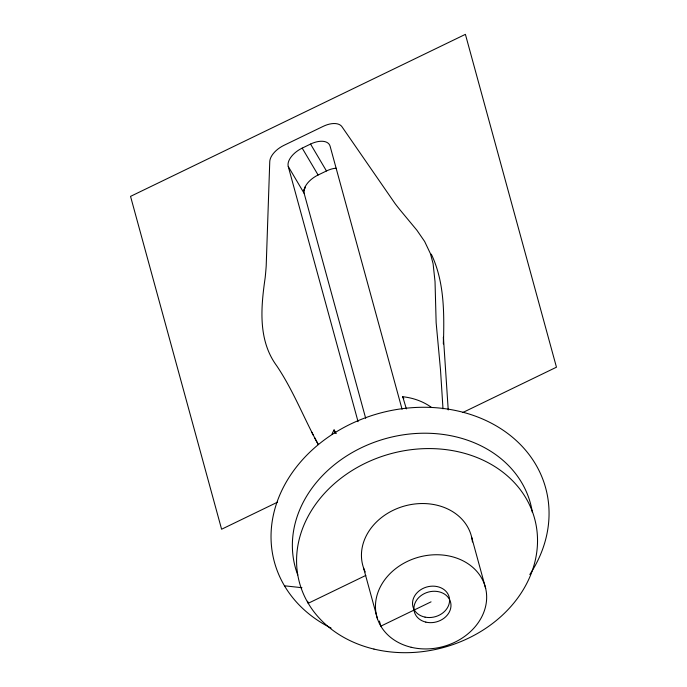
<?xml version="1.0" encoding="UTF-8"?>
<svg xmlns="http://www.w3.org/2000/svg" width="687" height="687" viewBox="0 0 687 687"><rect width="100%" height="100%" fill="white"/><g stroke="black" fill="none" stroke-linecap="round" stroke-linejoin="round"><path stroke-width="1.03" d="M305.045 187.053L303.937 191.038A16.213 10.915 1.2 0 1 305.44 187.182M358.073 421.698L288.248 166.46A18.747 10.357 -30.6 0 1 302.194 148.117L310.558 144.064A18.747 10.357 -30.6 0 1 330.103 146.202L402.075 409.272M365.682 418.28L304.152 193.356A18.747 10.357 -30.6 0 1 318.098 175.013L326.462 170.969A18.747 10.357 -30.6 0 1 336.089 168.203M277.539 502.163L221.6 529.239L130.539 196.379L465.4 34.35L556.461 367.202L462.901 412.475M365.853 575.405L308.214 603.298L307.656 601.245M431.058 601.846L380.83 626.149L379.422 621.031M284.47 585.796L301.954 587.711M310.558 144.064L326.462 170.969M302.194 148.117L318.098 175.013M288.248 166.46L304.152 193.356M431.539 407.451A61.985 51.087 -15.3 0 0 402.719 396.717L403.81 398.554M332.036 433.978A61.985 51.087 -15.3 0 1 334.071 429.933L336.244 433.609M318.304 444.575L314.483 437.456M318.098 444.206C303.912 418.28 293.306 390.439 276.724 365.819C257.805 340.151 260.897 307.295 265.182 277.634A774.558 427.984 -30.6 0 0 266.195 265.955L269.759 161.6A18.747 10.357 -30.6 0 1 283.929 145.352L323.216 126.348A18.747 10.357 -30.6 0 1 341.928 126.683L395.077 203.592A774.558 427.984 -30.6 0 0 401.491 211.673L416.932 230.282L424.652 241.489L430.44 253.683L433.093 263.688L435.034 281.644L436.142 322.718L440.496 369.761L443.003 408.834M311.692 432.089L313.263 435.129M431.299 254.138C444.609 282.056 444.257 313.761 443.424 343.955L443.407 337.171L448.233 409.95M402.719 396.717L406.386 408.911M334.071 429.933L335.127 433.36M471.668 537.286L485.675 588.493M363.509 567.771L377.515 618.978M365.244 571.996A56.24 46.347 -15.3 0 1 404.411 506.044A56.24 46.347 -15.3 0 1 472.45 541.966M297.763 574.959A121.848 100.422 -15.3 0 1 387.27 438.16A121.848 100.422 -15.3 0 1 532.356 512.408M331.108 628.09A140.595 115.871 -15.3 0 1 293.761 470.526A140.595 115.871 -15.3 0 1 483.442 419.379A140.595 115.871 -15.3 0 1 529.814 574.512M411.17 647.274A56.24 46.347 -15.3 0 0 485.975 589.893A56.24 46.347 -15.3 0 0 396.03 568.364A56.24 46.347 -15.3 0 0 411.17 647.274M373.951 649.078A121.848 100.422 -15.3 0 0 536.032 524.739A121.848 100.422 -15.3 0 0 341.156 478.092A121.848 100.422 -15.3 0 0 373.951 649.078M425.03 617.124A18.747 15.449 -15.3 0 0 449.246 597.338A18.747 15.449 -15.3 0 0 418.89 591.069A18.747 15.449 -15.3 0 0 425.03 617.124M425.828 622.113A18.747 15.449 -15.3 0 0 450.758 602.98A18.747 15.449 -15.3 0 0 420.779 595.801A18.747 15.449 -15.3 0 0 425.828 622.113"/></g></svg>
